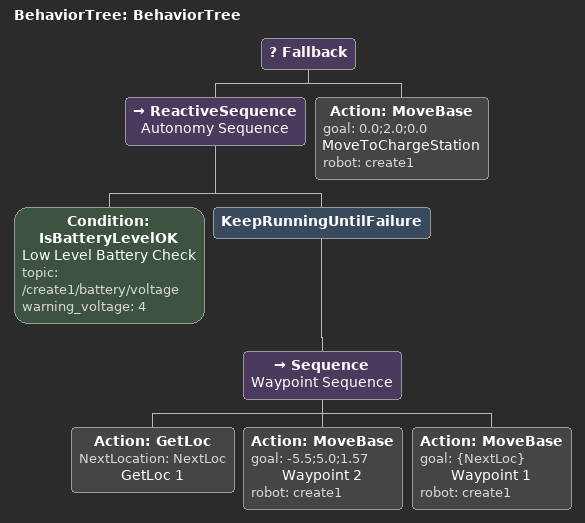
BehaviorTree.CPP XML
<?xml version="1.0"?>
<root main_tree_to_execute="BehaviorTree">
    <BehaviorTree ID="BehaviorTree">
        <Fallback>
            <ReactiveSequence name="Autonomy Sequence">
                <Condition ID="IsBatteryLevelOK" name="Low Level Battery Check" topic="/create1/battery/voltage" warning_voltage="4"/>
                <KeepRunningUntilFailure>
                    <Sequence name="Waypoint Sequence">
                        <Action ID="GetLoc" NextLocation="NextLoc" name="GetLoc 1"/>
                        <Action ID="MoveBase" goal="-5.5;5.0;1.57" name="Waypoint 2" robot="create1"/>
                        <Action ID="MoveBase" goal="{NextLoc}" name="Waypoint 1" robot="create1"/>
                    </Sequence>
                </KeepRunningUntilFailure>
            </ReactiveSequence>
            <Action ID="MoveBase" goal="0.0;2.0;0.0" name="MoveToChargeStation" robot="create1"/>
        </Fallback>
    </BehaviorTree>
</root>
